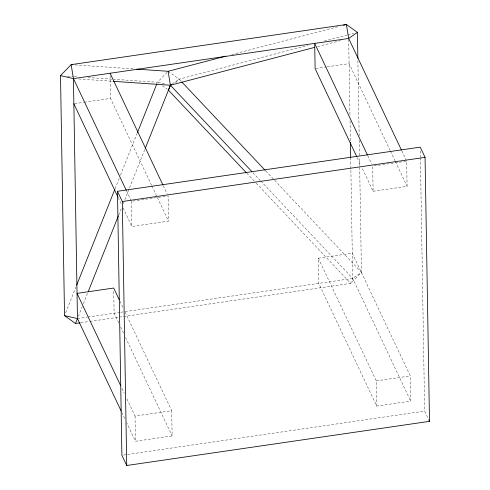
<?xml version="1.0" encoding="UTF-8"?>
<svg xmlns="http://www.w3.org/2000/svg" width="490" height="490" viewBox="0 0 490 490"><rect width="100%" height="100%" fill="white"/><g stroke="black" fill="none" stroke-linecap="round" stroke-linejoin="round"><path stroke-width="0.37" stroke-dasharray="2.45 1.84" d="M65.66 312.779L75.834 287.244M115.101 188.662L119.34 178.023M120.473 175.187L137.139 133.341M78.308 316.448L82.265 306.519M83.398 303.684L87.637 293.014M118.709 215.03L121.257 208.611M123.229 203.681L144.991 149.034M167.059 72.385L157.48 82.277L113.962 79.294M175.585 82.835L179.162 79.172L307.867 45.392M172.29 83.937L179.162 79.172L181.263 81.401M231.733 54.592L338.247 26.638M324.141 41.117L347.067 35.102M347.808 34.906L353.725 33.351M317.612 46.605L341.279 40.388M74.609 103.672L83.588 102.367M84.335 102.257L110.526 98.435L151.575 185.287M315.866 68.484L326.444 66.94M327.198 66.83L349.101 63.639L390.15 150.485M126.549 190.947L131.436 201.286L167.347 196.049M123.064 207.864L131.859 226.472L168.517 221.125L168.095 195.939M373.111 191.284L407.092 186.329L406.669 161.137L372.688 166.098L373.111 191.284L362.03 167.85M318.292 258.181L352.273 253.226L410.271 375.916L410.694 401.12L376.712 406.081L318.714 283.392L318.292 258.181L376.289 380.877L376.712 406.081M77.463 318.58L87.189 317.159M87.937 317.048L120.166 312.351M120.92 312.24L352.696 278.43L361.449 272.367L359.513 156.959M80.783 322.738L89.1 321.526M89.86 321.416L118.592 317.226M119.346 317.116L350.724 283.361L361.449 272.367L265.837 171.035M126.892 398.836L135.038 416.065L171.696 410.718L172.119 435.922L135.46 441.27L126.659 422.662M376.289 380.877L410.271 375.916M123.413 455.057L424.659 411.116L428.523 419.293M74.97 64.907L132.998 68.882M67.381 76.103L73.488 76.52M74.253 76.575L78.069 76.838M87.998 77.518L113.196 79.239M78.786 78.963L112.382 81.26M164.665 83.919L157.48 82.277L158.699 83.153M168.125 71.289L179.162 79.172M162.349 85.781L167.225 89.29M252.889 172.645L260.245 180.443M260.766 181L352.696 278.43L410.694 401.12M246.715 173.123L255.645 182.592M256.166 183.15L350.724 283.361L352.696 278.43L350.865 169.136M401.782 150.798L406.345 160.451M390.475 151.177L395.038 160.824M395.363 161.516L407.092 186.329M367.8 155.759L371.708 164.028M357.143 157.511L360.726 165.093M163.207 185.6L167.121 193.869M151.9 185.973L168.517 221.125M118.176 197.525L121.434 204.416M119.891 301.123L123.149 308.014M125.103 312.148L171.696 410.718M118.684 322.879L114.121 313.233L113.754 291.078M120.638 327.014L123.572 333.218M125.526 337.353L172.119 435.922M122.004 388.49L124.282 393.317M121.777 412.323L125.036 419.213M420.298 150.957L420.396 157.082M420.414 157.847L424.659 411.116M357.896 60.662L359.152 135.559M359.231 140.146L359.501 156.194M348.69 39.212L349.97 115.622M350.056 120.975L350.393 140.851M350.675 157.67L350.852 168.37M131.436 201.286L131.859 226.472M135.038 416.065L135.46 441.27M110.14 75.54L110.526 98.435"/><path stroke-width="0.73" d="M76.679 285.119L114.819 189.373M137.421 132.631L156.916 83.692M88.2 291.63L118.427 215.741M145.267 148.36L170.41 85.236L168.125 71.289L136.82 69.145M171.659 84.372L170.41 85.236L168.438 90.166L246.188 172.566M72.679 64.754L71.154 64.649L60.509 75.632L64.533 315.615L75.491 323.51L77.463 318.58L73.439 78.596L71.154 64.649L346.387 24.5L357.424 32.383L357.859 58.365M357.424 32.383L348.678 38.447L73.439 78.596L60.509 75.632M168.125 71.289L225.817 56.148M343.429 25.278L346.387 24.5L348.678 38.447L401.457 150.112M113.147 81.316L170.41 85.236L314.647 47.377M117.471 191.296L420.23 147.135L425.063 157.357L429.491 421.339L126.732 465.5L121.9 455.277L117.471 191.296L122.304 201.519L126.732 465.5M122.304 201.519L425.063 157.357M75.491 323.51L80.029 322.849M64.533 315.615L77.463 318.58L121.122 410.938M181.79 81.953L265.317 170.477M170.41 85.236L251.836 171.537M367.476 155.067L314.69 43.408L315.113 68.594L356.818 156.818M428.848 419.973L429.491 421.339M110.103 73.249L162.882 184.908M73.439 78.596L126.224 190.255M73.861 103.782L117.845 196.833M119.242 299.745L113.698 288.028L77.04 293.375L120.699 385.734M350.417 142.376L350.675 157.67"/></g></svg>
